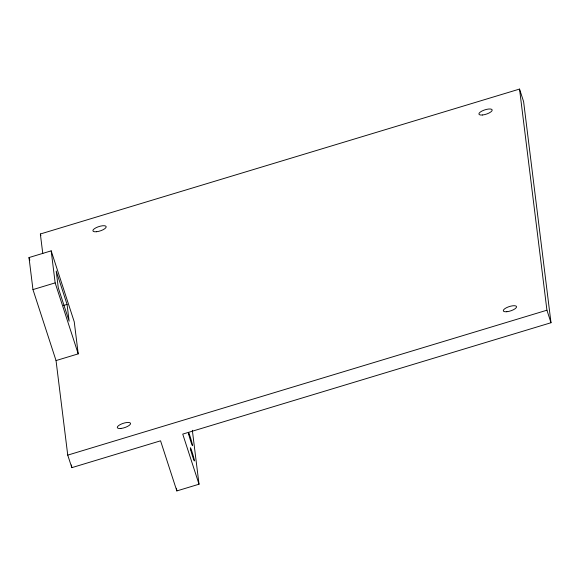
<?xml version="1.0" encoding="UTF-8"?>
<svg xmlns="http://www.w3.org/2000/svg" width="580" height="580" viewBox="0 0 580 580"><rect width="100%" height="100%" fill="white"/><g stroke="black" fill="none" stroke-linecap="round" stroke-linejoin="round"><path stroke-width="0.87" d="M42.782 253.619L40.353 233.994L519.535 89.073L523.602 101.601L551 322.734L182.736 434.108L199.02 484.213L176.835 490.926L160.559 440.814L71.819 467.654L67.744 455.126L56.035 360.571L32.966 289.587L29 257.556L51.185 250.85L74.247 321.835L78.22 353.865L56.035 360.571M32.966 289.587L55.151 282.873L51.185 250.85M63.64 305.442L67.055 304.406L56.202 271.005L58.275 287.781L69.129 321.182L67.055 304.406M67.744 455.126L546.933 310.206L519.535 89.073M546.933 310.206L551 322.734M40.353 233.994L40.89 235.661M55.151 282.873L78.22 353.865M29 257.556L29.834 260.123M192.335 430.28L199.02 484.213M176.501 488.229L176.835 490.926M71.485 464.957L71.819 467.654M120.836 428.468A6.967 2.269 -18 0 0 130.572 423.465A6.967 2.269 -18 0 0 120.343 424.509A6.967 2.269 -18 0 0 120.836 428.468M506.84 311.728A6.967 2.269 -18 0 0 516.577 306.733A6.967 2.269 -18 0 0 506.347 307.77A6.967 2.269 -18 0 0 506.84 311.728M482.466 114.999A6.967 2.269 -18 0 0 492.202 109.997A6.967 2.269 -18 0 0 481.973 111.034A6.967 2.269 -18 0 0 482.466 114.999M96.461 231.739A6.967 2.269 -18 0 0 106.198 226.737A6.967 2.269 -18 0 0 95.968 227.773A6.967 2.269 -18 0 0 96.461 231.739M190.762 450.065A6.967 0.413 73.2 0 0 194.286 460.919A6.967 0.413 73.2 0 0 192.096 452.059A6.967 0.413 73.2 0 0 190.762 450.065M188.87 434.819A6.967 0.413 73.2 0 0 192.4 445.665A6.967 0.413 73.2 0 0 190.211 436.812A6.967 0.413 73.2 0 0 188.87 434.819"/></g></svg>
